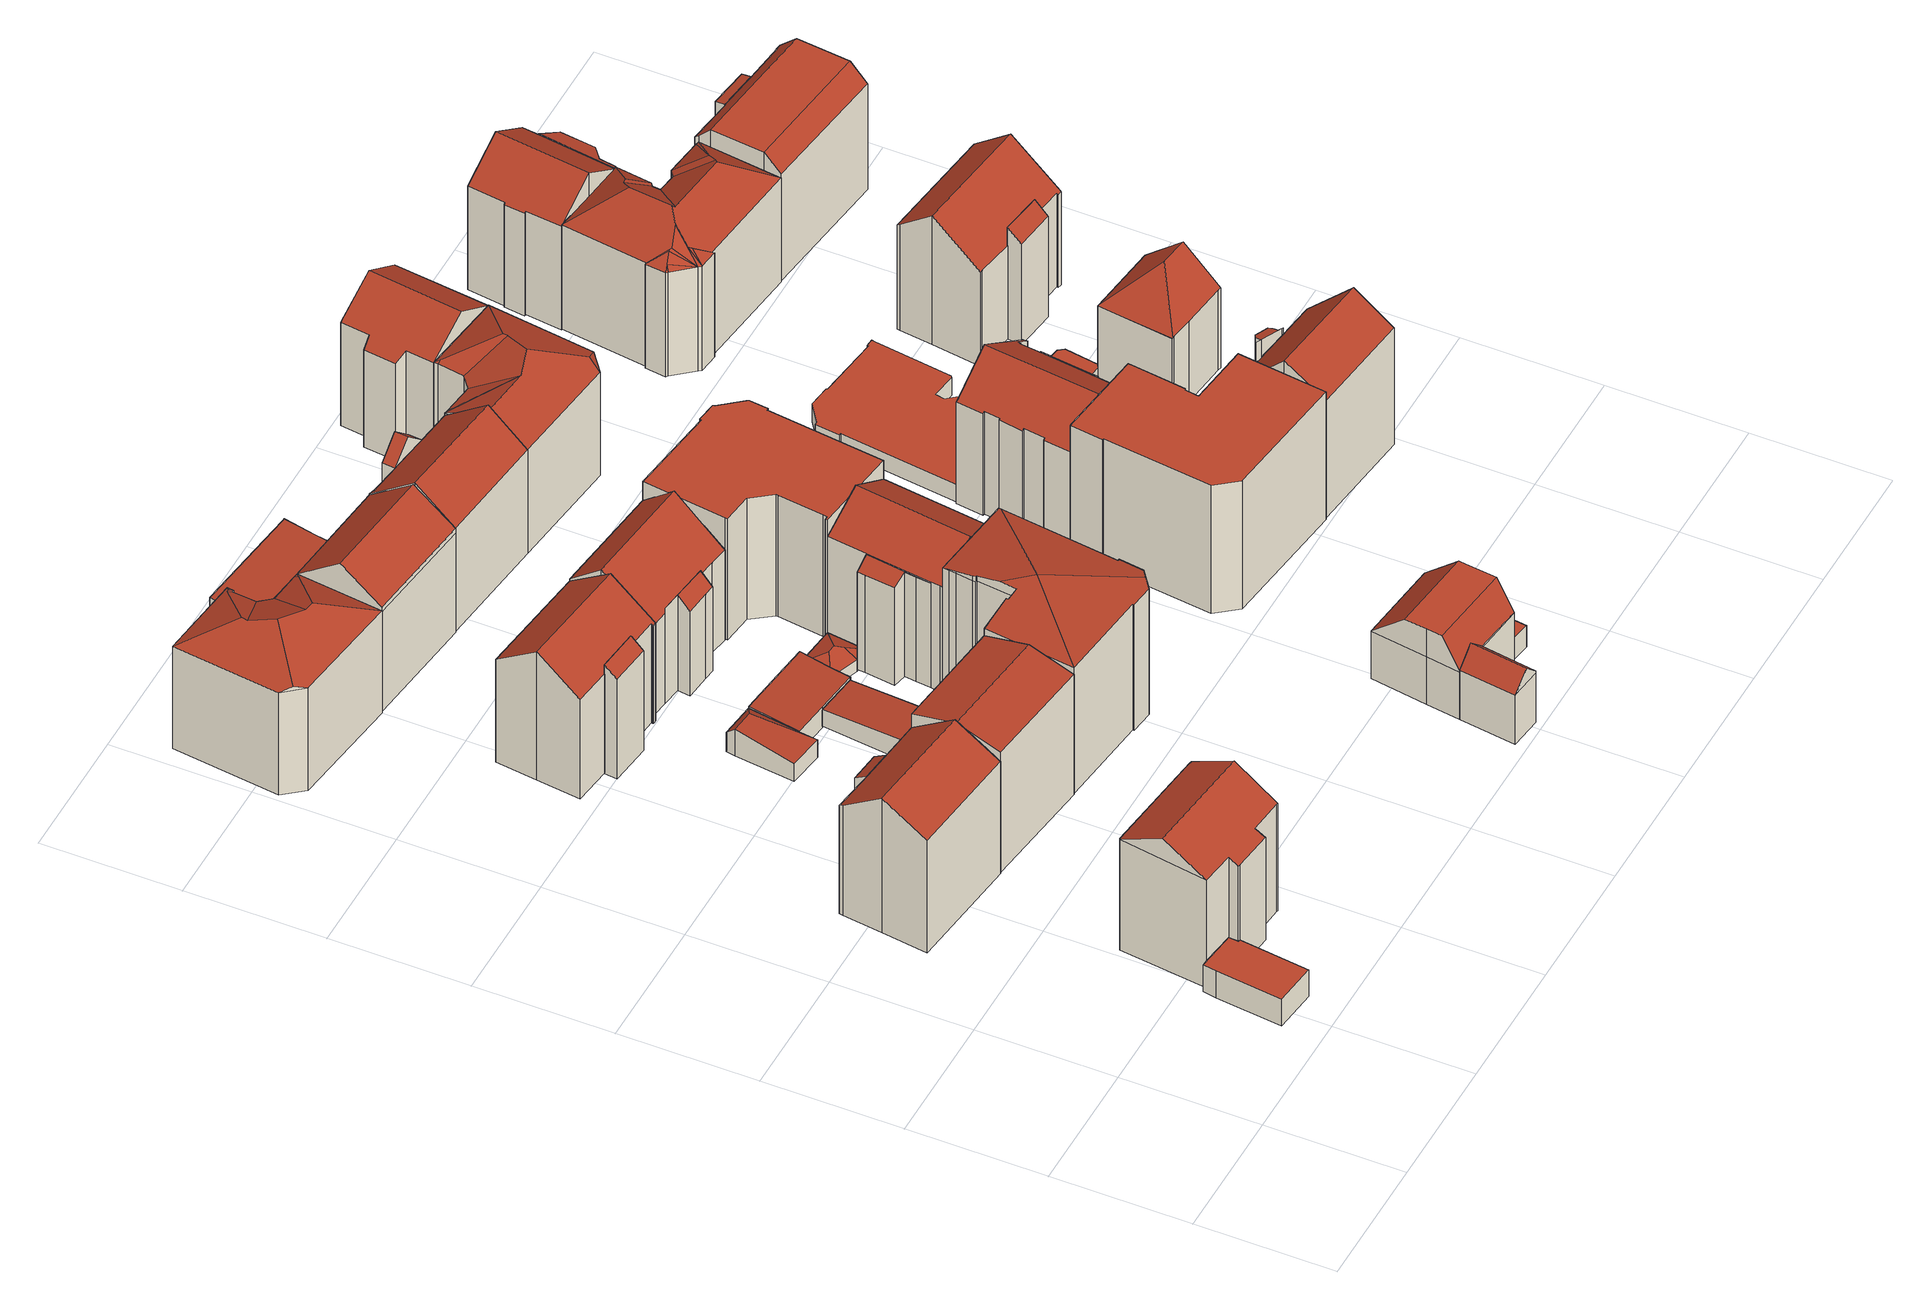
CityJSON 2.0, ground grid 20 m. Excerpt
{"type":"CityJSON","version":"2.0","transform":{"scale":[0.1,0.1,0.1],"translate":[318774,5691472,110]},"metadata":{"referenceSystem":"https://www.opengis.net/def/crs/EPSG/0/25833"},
"CityObjects":{
"building1":{"type":"Building","attributes":{"Dachtyp_tdc":"tdcPolyFlatRoof","Gemeindeschluessel":14713000,"Dachneigung":0,"QualitaetDacherkennung":67,"Geometrietyp2DReferenz":"3000","function":"31001_9998","roofType":"1000","measuredHeight":4.52},"geometry":[{"type":"MultiSurface","lod":"2","boundaries":[[[0,1,2,3]],[[1,4,5,2]],[[4,6,7,5]],[[6,8,9,7]],[[8,10,11,9]],[[10,12,13,11]],[[12,14,15,13]],[[14,0,3,15]],[[14,12,10,8,6,4,1,0]],[[3,2,5,7,9,11,13,15]]],"semantics":{"surfaces":[{"type":"WallSurface"},{"type":"RoofSurface"},{"type":"GroundSurface"}],"values":[0,0,0,0,0,0,0,0,1,2]}}]},
"building2":{"type":"Building","attributes":{"Dachtyp_tdc":"tdcFreeFormRoof","Gemeindeschluessel":14713000,"Dachneigung":31.01,"QualitaetDacherkennung":76,"Geometrietyp2DReferenz":"3000","function":"31001_9998","roofType":"5000","measuredHeight":22.32},"geometry":[{"type":"MultiSurface","lod":"2","boundaries":[[[16,17,18,19]],[[17,20,21,18]],[[20,22,23,21]],[[22,24,25,23]],[[24,26,27,25]],[[26,28,29,27]],[[28,30,31,29]],[[30,32,33,31]],[[32,34,35,33]],[[34,36,37,35]],[[36,38,39,37]],[[38,40,41,39]],[[40,42,43,41]],[[42,16,19,43]],[[44,30,28,26,24,22,20,45]],[[40,38,36,34,32,44,45,17,16,42]],[[20,17,45]],[[32,30,44]],[[19,18,21,23,25,27,29,31,33,35,37,39,41,43]]],"semantics":{"surfaces":[{"type":"WallSurface"},{"type":"RoofSurface"},{"type":"GroundSurface"}],"values":[0,0,0,0,0,0,0,0,0,0,0,0,0,0,1,1,0,0,2]}}]},
"building3":{"type":"Building","attributes":{"Gemeindeschluessel":14713000,"Geometrietyp2DReferenz":"3000","function":"31001_9998","roofType":"9999"},"children":["building3-1","building3-2"]},
"building3-1":{"type":"BuildingPart","attributes":{"Dachtyp_tdc":"tdcPolyFlatRoof","Dachneigung":33.95,"QualitaetDacherkennung":83,"Geometrietyp2DReferenz":"3000","roofType":"2100","measuredHeight":18.46},"parents":["building3"],"geometry":[{"type":"MultiSurface","lod":"2","boundaries":[[[46,47,48,49,50]],[[47,51,52,48]],[[51,53,54,52]],[[53,55,54]],[[53,51,47,46]],[[49,48,52,54]],[[50,55,53,46]],[[50,49,54,55]]],"semantics":{"surfaces":[{"type":"WallSurface"},{"type":"RoofSurface"},{"type":"GroundSurface"},{"type":"ClosureSurface"}],"values":[0,0,0,0,1,2,0,3]}}]},
"building3-2":{"type":"BuildingPart","attributes":{"Dachtyp_tdc":"tdcGableRoof","Dachneigung":35.58,"QualitaetDacherkennung":71,"Geometrietyp2DReferenz":"3000","roofType":"3100","measuredHeight":22.99},"parents":["building3"],"geometry":[{"type":"MultiSurface","lod":"2","boundaries":[[[56,57,58,59]],[[57,60,61,58]],[[60,62,63,61]],[[62,50,49,63]],[[55,64,65,54]],[[64,66,67,65]],[[66,68,69,67]],[[68,70,71,69]],[[70,56,59,71]],[[66,64,55,50,62,60,57,56]],[[56,70,68,66]],[[59,58,61,63,49,54,65,67,69,71]],[[55,54,49,50]]],"semantics":{"surfaces":[{"type":"WallSurface"},{"type":"RoofSurface"},{"type":"GroundSurface"},{"type":"ClosureSurface"}],"values":[0,0,0,0,0,0,0,0,0,1,1,2,3]}}]},
"building4":{"type":"Building","attributes":{"Dachtyp_tdc":"tdcGableRoof","Gemeindeschluessel":14713000,"Dachneigung":14.37,"QualitaetDacherkennung":45,"Geometrietyp2DReferenz":"3000","function":"31001_9998","roofType":"3100","measuredHeight":22.29},"geometry":[{"type":"MultiSurface","lod":"2","boundaries":[[[72,73,74,75]],[[73,76,77,74]],[[76,78,79,77]],[[78,80,81,79]],[[80,82,83,81]],[[82,84,85,83]],[[84,72,75,85]],[[80,78,76,73,72]],[[72,84,82,80]],[[75,74,77,79,81,83,85]]],"semantics":{"surfaces":[{"type":"WallSurface"},{"type":"RoofSurface"},{"type":"GroundSurface"}],"values":[0,0,0,0,0,0,0,1,1,2]}}]},
"building5":{"type":"Building","attributes":{"Dachtyp_tdc":"tdcFreeFormRoof","Gemeindeschluessel":14713000,"Dachneigung":27.22,"QualitaetDacherkennung":28,"Geometrietyp2DReferenz":"3000","function":"31001_9998","roofType":"5000","measuredHeight":21.49},"geometry":[{"type":"MultiSurface","lod":"2","boundaries":[[[86,87,88,89]],[[87,90,91,88]],[[90,92,93,91]],[[94,95,96,97,90,87]],[[98,94,87,86]],[[98,86,99]],[[95,94,98,99,100]],[[101,96,95,100,102]],[[103,104,101,102,105]],[[106,103,105,107]],[[106,107,108]],[[104,103,106,108,109]],[[97,96,101,104,109,92]],[[97,92,90]],[[93,110,111,112,113,114,115,116,89,88,91]],[[92,109,110,93]],[[109,108,111,110]],[[108,107,112,111]],[[107,105,113,112]],[[105,102,114,113]],[[102,100,115,114]],[[100,99,116,115]],[[99,86,89,116]]],"semantics":{"surfaces":[{"type":"WallSurface"},{"type":"RoofSurface"},{"type":"GroundSurface"}],"values":[0,0,0,1,1,1,1,1,1,1,1,1,1,0,2,0,0,0,0,0,0,0,0]}}]},
"building6":{"type":"Building","attributes":{"Gemeindeschluessel":14713000,"Geometrietyp2DReferenz":"3000","function":"31001_9998","roofType":"9999"},"children":["building6-1","building6-2"]},
"building6-1":{"type":"BuildingPart","attributes":{"Dachtyp_tdc":"tdcGableRoof","Dachneigung":37.52,"QualitaetDacherkennung":72,"Geometrietyp2DReferenz":"3000","roofType":"3100","measuredHeight":21.91},"parents":["building6"],"geometry":[{"type":"MultiSurface","lod":"2","boundaries":[[[117,118,119,120]],[[118,121,122,119]],[[121,123,124,122]],[[123,125,126,124]],[[127,128,129,130]],[[128,131,132,129]],[[131,133,134,132]],[[133,135,136,134]],[[135,137,138,136]],[[137,139,140,138]],[[139,141,142,140]],[[141,117,120,142]],[[137,135,133,131]],[[131,128,127,125,123,121,118,117,141,139,137]],[[120,119,122,124,126,130,129,132,134,136,138,140,142]],[[127,130,126,125]]],"semantics":{"surfaces":[{"type":"WallSurface"},{"type":"RoofSurface"},{"type":"GroundSurface"},{"type":"ClosureSurface"}],"values":[0,0,0,0,0,0,0,0,0,0,0,0,1,1,2,3]}}]},
"building6-2":{"type":"BuildingPart","attributes":{"Dachtyp_tdc":"tdcPolyFlatRoof","Dachneigung":37.53,"QualitaetDacherkennung":31,"Geometrietyp2DReferenz":"3000","roofType":"2100","measuredHeight":18.55},"parents":["building6"],"geometry":[{"type":"MultiSurface","lod":"2","boundaries":[[[143,144,130,145]],[[144,127,130]],[[146,147,124,126,125]],[[147,148,149,124]],[[148,143,145,149]],[[148,147,146,144,143]],[[145,130,126,124,149]],[[125,127,144,146]],[[125,126,130,127]]],"semantics":{"surfaces":[{"type":"WallSurface"},{"type":"RoofSurface"},{"type":"GroundSurface"},{"type":"ClosureSurface"}],"values":[0,0,0,0,0,1,2,0,3]}}]},
"building7":{"type":"Building","attributes":{"Dachtyp_tdc":"tdcHipAndGableRoof","Gemeindeschluessel":14713000,"Dachneigung":10.04,"QualitaetDacherkennung":20,"Geometrietyp2DReferenz":"3000","function":"31001_9998","roofType":"5000","measuredHeight":4.59},"geometry":[{"type":"MultiSurface","lod":"2","boundaries":[[[150,151,152,153]],[[151,154,155,152]],[[154,156,157,155]],[[156,158,159,157]],[[158,160,161,159]],[[160,150,153,161]],[[156,154,151,162]],[[151,150,160,162]],[[160,158,156,162]],[[153,152,155,157,159,161]]],"semantics":{"surfaces":[{"type":"WallSurface"},{"type":"RoofSurface"},{"type":"GroundSurface"}],"values":[0,0,0,0,0,0,1,1,1,2]}}]},
"building8":{"type":"Building","attributes":{"Dachtyp_tdc":"tdcPolyFlatRoof","Gemeindeschluessel":14713000,"Dachneigung":2.79,"QualitaetDacherkennung":67,"Geometrietyp2DReferenz":"3000","function":"31001_9998","roofType":"2100","measuredHeight":3.7},"geometry":[{"type":"MultiSurface","lod":"2","boundaries":[[[163,164,165,166]],[[164,167,168,165]],[[167,169,170,168]],[[169,171,172,170]],[[171,173,174,172]],[[173,175,176,174]],[[175,163,166,176]],[[175,173,171,169,167,164,163]],[[166,165,168,170,172,174,176]]],"semantics":{"surfaces":[{"type":"WallSurface"},{"type":"RoofSurface"},{"type":"GroundSurface"}],"values":[0,0,0,0,0,0,0,1,2]}}]},
"building9":{"type":"Building","attributes":{"Dachtyp_tdc":"tdcPolyFlatRoof","Gemeindeschluessel":14713000,"Dachneigung":4.3,"QualitaetDacherkennung":69,"Geometrietyp2DReferenz":"3000","function":"31001_9998","roofType":"2100","measuredHeight":4.08},"geometry":[{"type":"MultiSurface","lod":"2","boundaries":[[[177,178,179,180]],[[178,181,182,179]],[[181,183,184,182]],[[183,185,186,184]],[[185,187,188,186]],[[187,189,190,188]],[[189,191,192,190]],[[191,177,180,192]],[[191,189,187,185,183,181,178,177]],[[180,179,182,184,186,188,190,192]]],"semantics":{"surfaces":[{"type":"WallSurface"},{"type":"RoofSurface"},{"type":"GroundSurface"}],"values":[0,0,0,0,0,0,0,0,1,2]}}]},
"building10":{"type":"Building","attributes":{"Dachtyp_tdc":"tdcFreeFormRoof","Gemeindeschluessel":14713000,"Dachneigung":38.45,"QualitaetDacherkennung":68,"Geometrietyp2DReferenz":"3000","function":"31001_9998","roofType":"5000","measuredHeight":22.24},"geometry":[{"type":"MultiSurface","lod":"2","boundaries":[[[193,194,195,196]],[[194,197,198,195]],[[197,199,200,198]],[[199,201,202,200]],[[201,193,196,202]],[[203,204,205,206]],[[201,207,86,203,206]],[[197,86,207,199]],[[194,204,203,86,197]],[[199,207,201]],[[193,205,204,194]],[[201,206,205,193]],[[196,195,198,200,202]]],"semantics":{"surfaces":[{"type":"WallSurface"},{"type":"RoofSurface"},{"type":"GroundSurface"}],"values":[0,0,0,0,0,1,1,0,0,0,0,0,2]}}]},
"building11":{"type":"Building","attributes":{"Dachtyp_tdc":"tdcFreeFormRoof","Gemeindeschluessel":14713000,"Dachneigung":10.41,"QualitaetDacherkennung":20,"Geometrietyp2DReferenz":"3000","function":"31001_9998","roofType":"5000","measuredHeight":23.69},"geometry":[{"type":"MultiSurface","lod":"2","boundaries":[[[208,209,210,211]],[[209,212,213,210]],[[212,214,215,213]],[[214,216,217,215]],[[216,218,219,217]],[[218,220,221,219]],[[220,222,223,221]],[[222,224,225,223]],[[224,226,227,225]],[[226,228,229,227]],[[228,230,231,229]],[[230,232,233,231]],[[232,234,235,233]],[[234,236,237,235]],[[236,238,239,237]],[[238,240,241,239]],[[240,242,243,241]],[[242,208,211,243]],[[244,224,222,245,246,247,248,249,250,251]],[[244,251,252,230,228,226]],[[253,236,234,232,252,251]],[[250,254,255,256,240,238,253,251]],[[236,253,238]],[[240,256,242]],[[242,256,255,208]],[[208,255,254,209]],[[209,254,250,249,212]],[[230,252,232]],[[224,244,226]],[[214,248,247,216]],[[212,249,248,214]],[[216,247,246,218]],[[218,246,245,220]],[[220,245,222]],[[211,210,213,215,217,219,221,223,225,227,229,231,233,235,237,239,241,243]]],"semantics":{"surfaces":[{"type":"WallSurface"},{"type":"RoofSurface"},{"type":"GroundSurface"}],"values":[0,0,0,0,0,0,0,0,0,0,0,0,0,0,0,0,0,0,1,1,1,1,0,0,0,0,0,0,0,0,0,0,0,0,2]}}]},
"building12":{"type":"Building","attributes":{"Gemeindeschluessel":14713000,"Geometrietyp2DReferenz":"3000","function":"31001_9998","roofType":"9999"},"children":["building12-1","building12-2"]},
"building12-1":{"type":"BuildingPart","attributes":{"Dachtyp_tdc":"tdcPolyFlatRoof","Dachneigung":45.31,"QualitaetDacherkennung":41,"Geometrietyp2DReferenz":"3000","roofType":"2100","measuredHeight":16.33},"parents":["building12"],"geometry":[{"type":"MultiSurface","lod":"2","boundaries":[[[257,258,259,260,261]],[[258,262,263,259]],[[262,264,265,263]],[[264,266,267,265]],[[266,268,269,267]],[[268,270,269]],[[266,264,262,258,257,268]],[[260,259,263,265,267,269]],[[261,270,268,257]],[[261,260,269,270]]],"semantics":{"surfaces":[{"type":"WallSurface"},{"type":"RoofSurface"},{"type":"GroundSurface"},{"type":"ClosureSurface"}],"values":[0,0,0,0,0,0,1,2,0,3]}}]},
"building12-2":{"type":"BuildingPart","attributes":{"Dachtyp_tdc":"tdcGableRoof","Dachneigung":39.33,"QualitaetDacherkennung":57,"Geometrietyp2DReferenz":"3000","roofType":"3100","measuredHeight":21.6},"parents":["building12"],"geometry":[{"type":"MultiSurface","lod":"2","boundaries":[[[271,261,260,272]],[[270,273,274,269]],[[273,275,276,274]],[[275,277,278,276]],[[277,279,280,278]],[[279,281,282,280]],[[281,283,284,282]],[[283,285,286,284]],[[285,287,288,286]],[[287,289,290,288]],[[289,271,272,290]],[[285,283,281,279]],[[279,277,275,273,270,261,271,289,287,285]],[[272,260,269,274,276,278,280,282,284,286,288,290]],[[269,260,261,270]]],"semantics":{"surfaces":[{"type":"WallSurface"},{"type":"RoofSurface"},{"type":"GroundSurface"},{"type":"ClosureSurface"}],"values":[0,0,0,0,0,0,0,0,0,0,0,1,1,2,3]}}]},
"building13":{"type":"Building","attributes":{"Dachtyp_tdc":"tdcPolyFlatRoof","Gemeindeschluessel":14713000,"Dachneigung":4.87,"QualitaetDacherkennung":63,"Geometrietyp2DReferenz":"3000","function":"31001_9998","roofType":"2100","measuredHeight":6.7},"geometry":[{"type":"MultiSurface","lod":"2","boundaries":[[[291,292,293,294]],[[292,295,296,293]],[[295,297,298,296]],[[297,299,300,298]],[[299,301,302,300]],[[301,303,304,302]],[[303,305,306,304]],[[305,291,294,306]],[[305,303,301,299,297,295,292,291]],[[294,293,296,298,300,302,304,306]]],"semantics":{"surfaces":[{"type":"WallSurface"},{"type":"RoofSurface"},{"type":"GroundSurface"}],"values":[0,0,0,0,0,0,0,0,1,2]}}]},
"building14":{"type":"Building","attributes":{"Dachtyp_tdc":"tdcFreeFormRoof","Gemeindeschluessel":14713000,"Dachneigung":25.25,"QualitaetDacherkennung":16,"Geometrietyp2DReferenz":"3000","function":"31001_9998","roofType":"5000","measuredHeight":3.36},"geometry":[{"type":"MultiSurface","lod":"2","boundaries":[[[307,308,309,310]],[[308,311,312,309]],[[311,313,188,312]],[[313,314,186,188]],[[314,307,310,186]],[[315,314,313]],[[316,317,315,313,311]],[[316,311,308]],[[317,316,308,307]],[[315,317,307,314]],[[310,309,312,188,186]]],"semantics":{"surfaces":[{"type":"WallSurface"},{"type":"RoofSurface"},{"type":"GroundSurface"}],"values":[0,0,0,0,0,1,1,1,1,1,2]}}]},
"building15":{"type":"Building","attributes":{"Dachtyp_tdc":"tdcPolyFlatRoof","Gemeindeschluessel":14713000,"Dachneigung":7.79,"QualitaetDacherkennung":46,"Geometrietyp2DReferenz":"3000","function":"31001_9998","roofType":"2100","measuredHeight":2.95},"geometry":[{"type":"MultiSurface","lod":"2","boundaries":[[[318,319,320,321]],[[319,322,323,320]],[[322,324,325,323]],[[324,318,321,325]],[[324,322,319,318]],[[321,320,323,325]]],"semantics":{"surfaces":[{"type":"WallSurface"},{"type":"RoofSurface"},{"type":"GroundSurface"}],"values":[0,0,0,0,1,2]}}]},
"building16":{"type":"Building","attributes":{"Gemeindeschluessel":14713000,"Geometrietyp2DReferenz":"3000","function":"31001_9998","roofType":"9999"},"children":["building16-1","building16-2"]},
"building16-1":{"type":"BuildingPart","attributes":{"Dachtyp_tdc":"tdcPolyFlatRoof","Dachneigung":28.89,"QualitaetDacherkennung":61,"Geometrietyp2DReferenz":"3000","roofType":"2100","measuredHeight":17.9},"parents":["building16"],"geometry":[{"type":"MultiSurface","lod":"2","boundaries":[[[326,327,328,329]],[[327,330,331,328]],[[330,332,333,331]],[[332,334,335,333]],[[334,336,337,335]],[[336,338,339,337]],[[336,334,332,330,327,326,338]],[[339,329,328,331,333,335,337]],[[326,329,339,338]]],"semantics":{"surfaces":[{"type":"WallSurface"},{"type":"RoofSurface"},{"type":"GroundSurface"},{"type":"ClosureSurface"}],"values":[0,0,0,0,0,0,1,2,3]}}]},
"building16-2":{"type":"BuildingPart","attributes":{"Dachtyp_tdc":"tdcGableRoof","Dachneigung":31.66,"QualitaetDacherkennung":72,"Geometrietyp2DReferenz":"3000","roofType":"3100","measuredHeight":21.71},"parents":["building16"],"geometry":[{"type":"MultiSurface","lod":"2","boundaries":[[[340,326,329]],[[341,339,338]],[[341,342,343,339]],[[342,344,345,343]],[[344,346,347,345]],[[346,348,225,347]],[[348,349,350,225]],[[349,351,223,350]],[[351,352,353,223]],[[352,340,329,353]],[[349,348,346,344]],[[344,342,341,340,352,351,349]],[[329,339,343,345,347,225,350,223,353]],[[338,326,340,341]],[[338,339,329,326]]],"semantics":{"surfaces":[{"type":"WallSurface"},{"type":"RoofSurface"},{"type":"GroundSurface"},{"type":"ClosureSurface"}],"values":[0,0,0,0,0,0,0,0,0,0,1,1,2,0,3]}}]},
"building17":{"type":"Building","attributes":{"Gemeindeschluessel":14713000,"Geometrietyp2DReferenz":"3000","function":"31001_9998","roofType":"9999"},"children":["building17-1","building17-2"]},
"building17-1":{"type":"BuildingPart","attributes":{"Dachtyp_tdc":"tdcGableRoof","Dachneigung":38.09,"QualitaetDacherkennung":71,"Geometrietyp2DReferenz":"3000","roofType":"3100","measuredHeight":22.33},"parents":["building17"],"geometry":[{"type":"MultiSurface","lod":"2","boundaries":[[[354,355,356,357]],[[355,358,359,356]],[[358,360,361,359]],[[360,362,363,361]],[[364,365,366]],[[364,367,368,365]],[[367,369,370,368]],[[369,371,372,370]],[[371,205,373,372]],[[205,354,357,373]],[[369,367,364,366,374,362,360,358,355,354]],[[354,205,371,369]],[[357,356,359,361,363,365,368,370,372,373]],[[365,363,362,374,366]]],"semantics":{"surfaces":[{"type":"WallSurface"},{"type":"RoofSurface"},{"type":"GroundSurface"},{"type":"ClosureSurface"}],"values":[0,0,0,0,0,0,0,0,0,0,1,1,2,3]}}]},
"building17-2":{"type":"BuildingPart","attributes":{"Dachtyp_tdc":"tdcGableRoof","Dachneigung":44.09,"QualitaetDacherkennung":27,"Geometrietyp2DReferenz":"3000","roofType":"3100","measuredHeight":20.32},"parents":["building17"],"geometry":[{"type":"MultiSurface","lod":"2","boundaries":[[[375,376,363,362]],[[375,377,378,376]],[[377,366,365,378]],[[377,375,379]],[[362,374,366,380]],[[375,362,380,379]],[[366,377,379,380]],[[363,376,378,365]],[[363,365,366,374,362]]],"semantics":{"surfaces":[{"type":"WallSurface"},{"type":"RoofSurface"},{"type":"GroundSurface"},{"type":"ClosureSurface"}],"values":[0,0,0,0,0,1,1,2,3]}}]},
"building18":{"type":"Building","attributes":{"Gemeindeschluessel":14713000,"Geometrietyp2DReferenz":"3000","function":"31001_9998","roofType":"9999"},"children":["building18-1","building18-2"]},
"building18-1":{"type":"BuildingPart","attributes":{"Dachtyp_tdc":"tdcGableRoof","Dachneigung":45.04,"QualitaetDacherkennung":71,"Geometrietyp2DReferenz":"3000","roofType":"3100","measuredHeight":11.01},"parents":["building18"],"geometry":[{"type":"MultiSurface","lod":"2","boundaries":[[[381,382,383,384]],[[382,385,386,387,383]],[[381,384,388,389,390]],[[391,392,393,394]],[[392,385,382,393]],[[381,394,393,382]],[[385,392,391,390]],[[390,391,394,381]],[[384,383,387,388]],[[389,388,387,386]],[[390,389,386,385]]],"semantics":{"surfaces":[{"type":"WallSurface"},{"type":"RoofSurface"},{"type":"GroundSurface"},{"type":"ClosureSurface"}],"values":[0,0,0,1,1,0,0,0,2,3,3]}}]},
"building18-2":{"type":"BuildingPart","attributes":{"Dachtyp_tdc":"tdcCutGableRoof","Dachneigung":42.35,"QualitaetDacherkennung":61,"Geometrietyp2DReferenz":"3000","roofType":"9999","measuredHeight":12.84},"parents":["building18"],"geometry":[{"type":"MultiSurface","lod":"2","boundaries":[[[386,395,396,387]],[[395,397,398,396]],[[397,399,400,398]],[[399,401,402,400]],[[401,403,404,402]],[[403,389,388,404]],[[390,405,406,407,385]],[[408,409,410,399]],[[406,411,410,409,412,407]],[[386,385,407,412,395]],[[395,412,409,408,397]],[[399,410,411,401]],[[401,411,406,405,403]],[[397,408,399]],[[403,405,390,389]],[[388,387,396,398,400,402,404]],[[387,388,389,386]],[[389,390,385,386]]],"semantics":{"surfaces":[{"type":"WallSurface"},{"type":"RoofSurface"},{"type":"GroundSurface"},{"type":"ClosureSurface"}],"values":[0,0,0,0,0,0,1,1,1,0,0,0,0,0,0,2,3,3]}}]},
"building19":{"type":"Building","attributes":{"Dachtyp_tdc":"tdcPolyFlatRoof","Gemeindeschluessel":14713000,"Dachneigung":0,"QualitaetDacherkennung":44,"Geometrietyp2DReferenz":"3000","function":"31001_9998","roofType":"1000","measuredHeight":20.78},"geometry":[{"type":"MultiSurface","lod":"2","boundaries":[[[413,414,415,416]],[[414,417,418,415]],[[417,419,420,418]],[[419,421,422,420]],[[421,423,424,422]],[[423,425,426,424]],[[425,427,428,426]],[[427,429,430,428]],[[429,431,432,430]],[[431,433,434,432]],[[433,435,436,434]],[[435,437,438,436]],[[437,439,440,438]],[[439,441,442,440]],[[441,443,444,442]],[[443,445,446,444]],[[445,447,448,446]],[[447,449,450,448]],[[449,413,416,450]],[[449,447,445,443,441,439,437,435,433,431,429,427,425,423,421,419,417,414,413]],[[416,415,418,420,422,424,426,428,430,432,434,436,438,440,442,444,446,448,450]]],"semantics":{"surfaces":[{"type":"WallSurface"},{"type":"RoofSurface"},{"type":"GroundSurface"}],"values":[0,0,0,0,0,0,0,0,0,0,0,0,0,0,0,0,0,0,0,1,2]}}]},
"building20":{"type":"Building","attributes":{"Dachtyp_tdc":"tdcPolyFlatRoof","Gemeindeschluessel":14713000,"Dachneigung":0,"QualitaetDacherkennung":59,"Geometrietyp2DReferenz":"3000","function":"31001_9998","roofType":"1000","measuredHeight":3.71},"geometry":[{"type":"MultiSurface","lod":"2","boundaries":[[[451,452,453,454]],[[452,455,456,453]],[[455,457,458,456]],[[457,451,454,458]],[[457,455,452,451]],[[454,453,456,458]]],"semantics":{"surfaces":[{"type":"WallSurface"},{"type":"RoofSurface"},{"type":"GroundSurface"}],"values":[0,0,0,0,1,2]}}]},
"building21":{"type":"Building","attributes":{"Dachtyp_tdc":"tdcFreeFormRoof","Gemeindeschluessel":14713000,"Dachneigung":27.34,"QualitaetDacherkennung":24,"Geometrietyp2DReferenz":"3000","function":"31001_9998","roofType":"5000","measuredHeight":21.7},"geometry":[{"type":"MultiSurface","lod":"2","boundaries":[[[459,460,461,462]],[[460,463,464,461]],[[463,465,466,464]],[[465,467,468,466]],[[467,469,470,468]],[[469,371,372,470]],[[371,471,368,372]],[[472,469,467]],[[473,474,475,472,467,465]],[[476,473,465,463]],[[476,463,460]],[[474,473,476,460,459]],[[477,475,474,459,478]],[[479,477,478]],[[471,477,479]],[[477,471,480]],[[472,475,477,480,371,469]],[[371,480,471]],[[368,481,482,462,461,464,466,468,470,372]],[[471,479,481,368]],[[479,478,482,481]],[[478,459,462,482]]],"semantics":{"surfaces":[{"type":"WallSurface"},{"type":"RoofSurface"},{"type":"GroundSurface"}],"values":[0,0,0,0,0,0,0,1,1,1,1,1,1,1,1,1,1,0,2,0,0,0]}}]},
"building22":{"type":"Building","attributes":{"Dachtyp_tdc":"tdcPolyFlatRoof","Gemeindeschluessel":14713000,"Dachneigung":0,"QualitaetDacherkennung":63,"Geometrietyp2DReferenz":"3000","function":"31001_9998","roofType":"1000","measuredHeight":21.92},"geometry":[{"type":"MultiSurface","lod":"2","boundaries":[[[483,484,485,486]],[[484,487,488,485]],[[487,489,490,488]],[[489,491,492,490]],[[491,493,494,492]],[[493,495,496,494]],[[495,497,498,496]],[[497,499,500,498]],[[499,501,502,500]],[[501,503,504,502]],[[503,505,506,504]],[[505,507,508,506]],[[507,483,486,508]],[[507,505,503,501,499,497,495,493,491,489,487,484,483]],[[486,485,488,490,492,494,496,498,500,502,504,506,508]]],"semantics":{"surfaces":[{"type":"WallSurface"},{"type":"RoofSurface"},{"type":"GroundSurface"}],"values":[0,0,0,0,0,0,0,0,0,0,0,0,0,1,2]}}]},
"building23":{"type":"Building","attributes":{"Gemeindeschluessel":14713000,"Geometrietyp2DReferenz":"3000","function":"31001_9998","roofType":"9999"},"children":["building23-1","building23-2"]},
"building23-1":{"type":"BuildingPart","attributes":{"Dachtyp_tdc":"tdcGableRoof","Dachneigung":35,"QualitaetDacherkennung":73,"Geometrietyp2DReferenz":"3000","roofType":"3100","measuredHeight":22.09},"parents":["building23"],"geometry":[{"type":"MultiSurface","lod":"2","boundaries":[[[509,510,511,512]],[[510,513,514,511]],[[513,515,516,514]],[[515,517,518,516]],[[517,519,520,518]],[[519,521,522,520]],[[521,523,524,522]],[[523,525,526,524]],[[525,527,528,526]],[[527,529,530,528]],[[529,531,532,530]],[[531,533,534,532]],[[533,535,536,534]],[[535,537,538,536]],[[537,539,540,538]],[[539,541,542,540]],[[541,543,544,542]],[[545,546,496,547]],[[546,548,549,496]],[[548,550,494,549]],[[550,551,492,494]],[[551,509,512,492]],[[548,546,545,543,541,539,537,535,533,531,529]],[[529,527,525,523,521,519,517,515,513,510,509,551,550,548]],[[512,511,514,516,518,520,522,524,526,528,530,532,534,536,538,540,542,544,547,496,549,494,492]],[[545,547,544,543]]],"semantics":{"surfaces":[{"type":"WallSurface"},{"type":"RoofSurface"},{"type":"GroundSurface"},{"type":"ClosureSurface"}],"values":[0,0,0,0,0,0,0,0,0,0,0,0,0,0,0,0,0,0,0,0,0,0,1,1,2,3]}}]},
"building23-2":{"type":"BuildingPart","attributes":{"Dachtyp_tdc":"tdcPolyFlatRoof","Dachneigung":0,"QualitaetDacherkennung":60,"Geometrietyp2DReferenz":"3000","roofType":"1000","measuredHeight":17.42},"parents":["building23"],"geometry":[{"type":"MultiSurface","lod":"2","boundaries":[[[552,544,543]],[[552,553,554,544]],[[553,555,556,554]],[[555,557,558,556]],[[557,559,560,558]],[[559,561,562,560]],[[561,563,564,562]],[[563,565,545,547,564]],[[565,563,561,559,557,555,553,552]],[[544,554,556,558,560,562,564,547]],[[543,545,565,552]],[[543,544,547,545]]],"semantics":{"surfaces":[{"type":"WallSurface"},{"type":"RoofSurface"},{"type":"GroundSurface"},{"type":"ClosureSurface"}],"values":[0,0,0,0,0,0,0,0,1,2,0,3]}}]},
"building24":{"type":"Building","attributes":{"Dachtyp_tdc":"tdcFreeFormRoof","Gemeindeschluessel":14713000,"Dachneigung":30.24,"QualitaetDacherkennung":73,"Geometrietyp2DReferenz":"3000","function":"31001_9998","roofType":"5000","measuredHeight":21.42},"geometry":[{"type":"MultiSurface","lod":"2","boundaries":[[[566,567,464,466]],[[567,568,569,464]],[[568,570,571,569]],[[570,572,573,571]],[[572,574,575,573]],[[574,576,577,575]],[[576,578,579,577]],[[578,566,466,579]],[[580,581,576,574,572,570,568,567]],[[566,578,581,580]],[[567,566,580]],[[578,576,581]],[[466,464,569,571,573,575,577,579]]],"semantics":{"surfaces":[{"type":"WallSurface"},{"type":"RoofSurface"},{"type":"GroundSurface"}],"values":[0,0,0,0,0,0,0,0,1,1,0,0,2]}}]},
"building25":{"type":"Building","attributes":{"Dachtyp_tdc":"tdcPolyFlatRoof","Gemeindeschluessel":14713000,"Dachneigung":0,"QualitaetDacherkennung":0,"Geometrietyp2DReferenz":"3000","BezugspunktDach":"2000","function":"31001_9998","measuredHeight":3},"geometry":[{"type":"MultiSurface","lod":"2","boundaries":[[[582,583,584,585,586,587,588,589,590,591,592,593,594,595,596,597,598,599]],[[599,598,600,601]],[[598,597,602,600]],[[597,596,603,602]],[[596,595,604,603]],[[595,594,605,604]],[[594,593,606,605]],[[593,592,607,606]],[[592,591,608,607]],[[591,590,609,608]],[[590,589,610,609]],[[589,588,611,610]],[[588,587,612,611]],[[587,586,613,612]],[[586,585,614,613]],[[585,584,532,614]],[[584,583,528,532]],[[583,582,615,528]],[[582,599,601,615]],[[601,600,602,603,604,605,606,607,608,609,610,611,612,613,614,532,528,615]]],"semantics":{"surfaces":[{"type":"RoofSurface"},{"type":"WallSurface"},{"type":"GroundSurface"}],"values":[0,1,1,1,1,1,1,1,1,1,1,1,1,1,1,1,1,1,1,2]}}]},
"building26":{"type":"Building","attributes":{"Gemeindeschluessel":14713000,"Geometrietyp2DReferenz":"3000","function":"31001_9998","roofType":"9999"},"children":["building26-1","building26-2"]},
"building26-1":{"type":"BuildingPart","attributes":{"Dachtyp_tdc":"tdcGableRoof","Dachneigung":46.08,"QualitaetDacherkennung":70,"Geometrietyp2DReferenz":"3000","roofType":"3100","measuredHeight":23.81},"parents":["building26"],"geometry":[{"type":"MultiSurface","lod":"2","boundaries":[[[616,617,618,619]],[[617,620,621,618]],[[620,622,623,621]],[[622,624,625,623]],[[624,626,627,625]],[[626,628,629,627]],[[628,630,631,629]],[[630,632,633,631]],[[632,634,635,633]],[[628,626,624,622]],[[622,620,617,616,634,632,630,628]],[[635,619,618,621,623,625,627,629,631,633]],[[619,635,634,616]]],"semantics":{"surfaces":[{"type":"WallSurface"},{"type":"RoofSurface"},{"type":"GroundSurface"},{"type":"ClosureSurface"}],"values":[0,0,0,0,0,0,0,0,0,1,1,2,3]}}]},
"building26-2":{"type":"BuildingPart","attributes":{"Dachtyp_tdc":"tdcPolyFlatRoof","Dachneigung":20.79,"QualitaetDacherkennung":24,"Geometrietyp2DReferenz":"3000","roofType":"2100","measuredHeight":20.2},"parents":["building26"],"geometry":[{"type":"MultiSurface","lod":"2","boundaries":[[[636,637,638,635]],[[637,639,640,638]],[[639,641,642,640]],[[641,643,644,642]],[[643,645,646,644]],[[645,647,648,646]],[[647,649,616,619,648]],[[636,635,634]],[[649,647,645,643,641,639,637,636]],[[638,640,642,644,646,648,619,635]],[[634,616,649,636]],[[634,635,619,616]]],"semantics":{"surfaces":[{"type":"WallSurface"},{"type":"RoofSurface"},{"type":"GroundSurface"},{"type":"ClosureSurface"}],"values":[0,0,0,0,0,0,0,0,1,2,0,3]}}]},
"building27":{"type":"Building","attributes":{"Dachtyp_tdc":"tdcFreeFormRoof","Gemeindeschluessel":14713000,"Dachneigung":42.48,"QualitaetDacherkennung":59,"Geometrietyp2DReferenz":"3000","function":"31001_9998","roofType":"5000","measuredHeight":18.82},"geometry":[{"type":"MultiSurface","lod":"2","boundaries":[[[650,651,652,653]],[[651,654,655,652]],[[654,656,657,655]],[[656,658,659,657]],[[658,660,661,659]],[[660,662,663,661]],[[662,650,653,663]],[[664,651,665]],[[658,656,666,664,665,650,662,660]],[[664,666,654,651]],[[651,650,665]],[[656,654,666]],[[653,652,655,657,659,661,663]]],"semantics":{"surfaces":[{"type":"WallSurface"},{"type":"RoofSurface"},{"type":"GroundSurface"}],"values":[0,0,0,0,0,0,0,1,1,1,0,0,2]}}]},
"building28":{"type":"Building","attributes":{"Dachtyp_tdc":"tdcFreeFormRoof","Gemeindeschluessel":14713000,"Dachneigung":38.06,"QualitaetDacherkennung":45,"Geometrietyp2DReferenz":"3000","function":"31001_9998","roofType":"5000","measuredHeight":22.58},"geometry":[{"type":"MultiSurface","lod":"2","boundaries":[[[667,668,669,670]],[[668,671,672,669]],[[671,673,674,672]],[[673,675,676,674]],[[675,677,678,676]],[[677,679,680,678]],[[679,681,682,680]],[[681,683,684,682]],[[683,685,686,684]],[[685,687,688,686]],[[687,689,690,688]],[[689,691,692,690]],[[691,693,694,692]],[[693,695,696,694]],[[695,697,698,696]],[[697,699,700,698]],[[699,701,702,700]],[[701,667,670,702]],[[699,703,701]],[[703,699,697]],[[704,703,697,695]],[[705,706,704,695,693]],[[707,708,709,705,693,691]],[[710,707,691,689]],[[710,689,687]],[[708,707,710,687,685]],[[711,712,709,708,685,683]],[[713,711,683,681]],[[714,713,681,679]],[[714,679,677]],[[715,675,673]],[[712,675,715]],[[711,675,712]],[[713,675,711]],[[714,675,713]],[[675,714,677]],[[716,715,673]],[[716,673,671]],[[715,716,671,668]],[[706,705,709,712,715,668,667]],[[703,704,706,667,701]],[[670,669,672,674,676,678,680,682,684,686,688,690,692,694,696,698,700,702]]],"semantics":{"surfaces":[{"type":"WallSurface"},{"type":"RoofSurface"},{"type":"GroundSurface"}],"values":[0,0,0,0,0,0,0,0,0,0,0,0,0,0,0,0,0,0,1,1,1,1,1,1,1,1,1,1,1,1,1,1,1,1,1,1,1,1,1,1,1,2]}}]},
"building29":{"type":"Building","attributes":{"Gemeindeschluessel":14713000,"Geometrietyp2DReferenz":"3000","function":"31001_9998","roofType":"9999"},"children":["building29-1","building29-2"]},
"building29-1":{"type":"BuildingPart","attributes":{"Dachtyp_tdc":"tdcGableRoof","Dachneigung":33.98,"QualitaetDacherkennung":88,"Geometrietyp2DReferenz":"3000","roofType":"3100","measuredHeight":22.01},"parents":["building29"],"geometry":[{"type":"MultiSurface","lod":"2","boundaries":[[[717,718,719,720]],[[718,721,722,719]],[[721,723,724,722]],[[723,725,726,724]],[[725,727,728,726]],[[727,729,730,728]],[[731,732,733,734]],[[732,735,736,733]],[[735,737,738,736]],[[737,717,720,738]],[[732,731,729,727,725]],[[725,723,721,718,717,737,735,732]],[[720,719,722,724,726,728,730,734,733,736,738]],[[734,730,729,731]]],"semantics":{"surfaces":[{"type":"WallSurface"},{"type":"RoofSurface"},{"type":"GroundSurface"},{"type":"ClosureSurface"}],"values":[0,0,0,0,0,0,0,0,0,0,1,1,2,3]}}]},
"building29-2":{"type":"BuildingPart","attributes":{"Dachtyp_tdc":"tdcPolyFlatRoof","Dachneigung":10.34,"QualitaetDacherkennung":56,"Geometrietyp2DReferenz":"3000","roofType":"2100","measuredHeight":18.11},"parents":["building29"],"geometry":[{"type":"MultiSurface","lod":"2","boundaries":[[[739,740,741,742]],[[740,743,731,734,741]],[[744,745,746,730,729]],[[745,747,748,746]],[[747,739,742,748]],[[747,745,744,743,740,739]],[[742,741,734,730,746,748]],[[729,731,743,744]],[[729,730,734,731]]],"semantics":{"surfaces":[{"type":"WallSurface"},{"type":"RoofSurface"},{"type":"GroundSurface"},{"type":"ClosureSurface"}],"values":[0,0,0,0,0,1,2,0,3]}}]},
"building30":{"type":"Building","attributes":{"Gemeindeschluessel":14713000,"Geometrietyp2DReferenz":"3000","function":"31001_9998","roofType":"9999"},"children":["building30-1","building30-2"]},
"building30-1":{"type":"BuildingPart","attributes":{"Dachtyp_tdc":"tdcPolyFlatRoof","Dachneigung":42.83,"QualitaetDacherkennung":29,"Geometrietyp2DReferenz":"3000","roofType":"2100","measuredHeight":19.11},"parents":["building30"],"geometry":[{"type":"MultiSurface","lod":"2","boundaries":[[[749,750,751,752,753]],[[750,754,755,751]],[[754,756,757,758,755]],[[759,756,754,750,749]],[[752,751,755,758,760]],[[761,757,756,759]],[[761,760,758,757]],[[753,761,759,749]],[[753,752,760,761]]],"semantics":{"surfaces":[{"type":"WallSurface"},{"type":"RoofSurface"},{"type":"GroundSurface"},{"type":"ClosureSurface"}],"values":[0,0,0,1,2,0,3,0,3]}}]},
"building30-2":{"type":"BuildingPart","attributes":{"Dachtyp_tdc":"tdcGableRoof","Dachneigung":39.77,"QualitaetDacherkennung":57,"Geometrietyp2DReferenz":"3000","roofType":"3100","measuredHeight":22.11},"parents":["building30"],"geometry":[{"type":"MultiSurface","lod":"2","boundaries":[[[762,763,764,765]],[[763,766,767,764]],[[766,753,752,767]],[[757,768,769,758]],[[768,770,771,769]],[[770,772,773,771]],[[772,774,775,773]],[[774,776,777,775]],[[776,778,779,777]],[[778,780,781,779]],[[780,782,783,781]],[[782,784,785,783]],[[784,762,765,785]],[[780,778,776,774,772]],[[772,770,768,757,761,753,766,763,762,784,782,780]],[[765,764,767,752,760,758,769,771,773,775,777,779,781,783,785]],[[760,752,753,761]],[[757,758,760,761]]],"semantics":{"surfaces":[{"type":"WallSurface"},{"type":"RoofSurface"},{"type":"GroundSurface"},{"type":"ClosureSurface"}],"values":[0,0,0,0,0,0,0,0,0,0,0,0,0,1,1,2,3,3]}}]},
"building31":{"type":"Building","attributes":{"Gemeindeschluessel":14713000,"Geometrietyp2DReferenz":"3000","function":"31001_9998","roofType":"9999"},"children":["building31-1","building31-2"]},
"building31-1":{"type":"BuildingPart","attributes":{"Dachtyp_tdc":"tdcCutGableRoof","Dachneigung":1.7,"QualitaetDacherkennung":73,"Geometrietyp2DReferenz":"3000","roofType":"9999","measuredHeight":20.67},"parents":["building31"],"geometry":[{"type":"MultiSurface","lod":"2","boundaries":[[[786,787,788,789]],[[787,790,791,788]],[[790,792,793,791]],[[794,795,796,797]],[[795,798,799,796]],[[798,800,801,799]],[[800,802,803,801]],[[802,804,805,803]],[[804,806,807,805]],[[806,808,809,807]],[[808,810,811,809]],[[810,812,813,811]],[[812,814,815,813]],[[814,786,789,815]],[[804,802,800,798,795,794,792,790,787,786,814]],[[812,810,808,806]],[[814,812,806,804]],[[789,788,791,793,797,796,799,801,803,805,807,809,811,813,815]],[[794,797,793,792]]],"semantics":{"surfaces":[{"type":"WallSurface"},{"type":"RoofSurface"},{"type":"GroundSurface"},{"type":"ClosureSurface"}],"values":[0,0,0,0,0,0,0,0,0,0,0,0,0,0,1,1,1,2,3]}}]},
"building31-2":{"type":"BuildingPart","attributes":{"Dachtyp_tdc":"tdcPolyFlatRoof","Dachneigung":11.13,"QualitaetDacherkennung":39,"Geometrietyp2DReferenz":"3000","roofType":"2100","measuredHeight":18.26},"parents":["building31"],"geometry":[{"type":"MultiSurface","lod":"2","boundaries":[[[816,817,797,818]],[[817,794,797]],[[819,820,821,793,792]],[[820,816,818,821]],[[820,819,817,816]],[[818,797,793,821]],[[792,794,817,819]],[[792,793,797,794]]],"semantics":{"surfaces":[{"type":"WallSurface"},{"type":"RoofSurface"},{"type":"GroundSurface"},{"type":"ClosureSurface"}],"values":[0,0,0,0,1,2,0,3]}}]}
},
"vertices":[
[244,164,55],[243,150,55],[243,150,9],[244,164,9],[246,149,55],[246,149,9],[234,48,55],[234,48,9],[171,55,55],[171,55,9],[182,151,55],[182,151,9],[185,171,55],[185,171,9],[194,170,55],[194,170,9],
[244,164,192],[194,170,192],[194,170,8],[244,164,8],[209,298,198],[209,298,8],[211,298,197],[211,298,8],[211,299,197],[211,299,8],[374,280,197],[374,280,8],[374,279,198],[374,279,8],[376,279,198],[376,279,8],[359,151,192],[359,151,8],[357,152,192],[357,152,8],[306,157,192],[306,157,8],[305,142,183],[305,142,8],[246,149,183],[246,149,8],[243,150,183],[243,150,8],[368,216,231],[202,235,231],
[181,635,192],[183,653,180],[183,653,7],[181,635,7],[181,635,191],[229,648,180],[229,648,7],[227,630,192],[227,630,7],[227,630,191],
[110,580,237],[117,637,196],[117,637,7],[110,580,7],[118,643,192],[118,643,7],[165,637,192],[165,637,7],[287,624,191],[287,624,7],[279,560,237],[279,560,7],[271,493,199],[271,493,7],[101,513,199],[101,513,7],
[279,558,232],[287,624,214],[287,624,9],[279,558,9],[388,612,214],[388,612,9],[455,604,214],[455,604,9],[447,538,232],[447,538,9],[439,472,215],[439,472,9],[271,493,215],[271,493,9],
[216,1441,181],[201,1316,181],[201,1316,6],[216,1441,6],[34,1338,181],[34,1338,6],[10,1368,181],[10,1368,6],[146,1386,213],[131,1388,213],[93,1409,221],[22,1353,188],[209,1436,184],[210,1442,181],[163,1447,181],[82,1445,213],[148,1465,181],[147,1505,183],[83,1454,213],[151,1500,181],[150,1504,183],[154,1499,181],[155,1509,181],[29,1524,181],[29,1524,6],[155,1509,6],[154,1499,6],[151,1500,6],[148,1465,6],[163,1447,6],[210,1442,6],
[328,1001,177],[327,1002,177],[327,1002,9],[328,1001,9],[327,1004,179],[327,1004,9],[281,1009,179],[281,1009,9],[281,1010,179],[281,1010,9],[219,1017,179],[164,1024,179],[164,1024,9],[219,1017,9],[172,1088,228],[172,1088,9],[179,1148,185],[179,1148,9],[348,1127,185],[348,1127,9],[341,1067,228],[341,1067,9],[333,1003,179],[333,1003,9],[333,1001,177],[333,1001,9],
[217,998,180],[219,1017,195],[217,998,9],[281,1010,195],[281,1009,195],[278,991,180],[278,991,9],
[319,896,44],[371,890,44],[371,890,11],[319,896,11],[362,815,41],[362,815,11],[359,789,41],[359,789,11],[307,796,41],[307,796,11],[317,883,56],[317,883,11],[351,879,56],
[396,642,47],[395,642,47],[395,642,10],[396,642,10],[414,809,38],[414,809,10],[478,801,38],[478,801,10],[468,712,43],[468,712,10],[458,633,47],[458,633,10],[414,639,47],[414,639,10],
[414,809,42],[362,815,42],[362,815,7],[414,809,7],[371,890,47],[371,890,7],[438,882,47],[438,882,7],[489,876,47],[489,876,7],[482,830,44],[482,830,7],[479,801,42],[479,801,7],[478,801,42],[478,801,7],
[370,1296,179],[201,1316,179],[201,1316,9],[370,1296,9],[216,1441,179],[216,1441,9],[349,1427,179],[349,1427,9],[386,1423,179],[386,1423,9],[208,1378,231],[201,1316,187],[370,1296,187],[378,1358,231],[349,1427,180],
[505,595,226],[523,592,226],[523,592,11],[505,595,11],[529,650,226],[529,650,11],[527,651,226],[527,651,11],[527,655,226],[527,655,11],[530,679,226],[530,679,11],[531,689,226],[531,689,11],[532,699,226],[532,699,11],[661,683,226],[661,683,11],[639,507,226],[639,507,11],[642,507,226],[642,507,11],[637,471,226],[637,471,11],[609,450,226],[609,450,11],[575,454,226],[575,454,11],[575,456,226],[575,456,11],[439,472,226],[439,472,11],[455,604,226],[455,604,11],[506,598,226],[506,598,11],[660,680,226],[531,689,228],[530,679,230],[527,655,234],[527,651,235],[529,650,235],[526,617,241],[551,577,248],[624,462,228],[440,472,226],[523,592,241],[505,595,237],[506,598,237],
[446,993,174],[444,975,155],[444,975,11],[446,993,11],[446,993,165],[428,977,155],[428,977,11],[391,981,155],[391,981,11],[393,999,174],[393,999,11],[365,1003,174],[365,1003,11],[365,1003,165],
[446,994,165],[446,994,11],[340,1006,165],[340,1006,11],[338,1003,163],[338,1003,11],[333,1003,162],[333,1003,11],[343,1081,227],[343,1081,11],[348,1127,188],[348,1127,11],[517,1107,188],[517,1107,11],[512,1061,227],[512,1061,11],[502,986,165],[502,986,11],[474,990,165],[474,990,11],
[394,1484,69],[353,1489,69],[353,1489,7],[394,1484,7],[224,1505,69],[224,1505,7],[229,1550,72],[229,1550,7],[232,1570,74],[232,1570,7],[398,1549,74],[398,1549,7],[402,1549,74],[402,1549,7],[396,1503,70],[396,1503,7],
[554,869,27],[547,812,27],[547,812,7],[554,869,7],[525,814,27],[525,814,7],[482,830,27],[489,876,27],[511,847,39],[530,834,36],[523,845,40],
[386,1423,40],[349,1427,35],[349,1427,10],[386,1423,10],[353,1489,34],[353,1489,10],[394,1484,40],[394,1484,10],
[535,717,189],[537,738,189],[537,738,11],[535,717,11],[539,755,189],[539,755,11],[519,759,178],[519,759,11],[524,802,178],[524,802,11],[525,814,178],[525,814,11],[547,812,190],[547,812,11],
[535,717,192],[547,812,192],[554,869,192],[554,869,11],[619,861,228],[619,861,11],[682,853,188],[682,853,11],[661,683,188],[597,691,228],[597,691,11],[532,699,192],[533,703,192],[533,703,11],
[377,1356,235],[386,1423,181],[386,1423,11],[377,1356,11],[392,1422,181],[392,1422,11],[392,1419,184],[392,1419,11],[439,1413,184],[439,1413,11],[500,1405,185],[500,1405,11],[500,1405,184],[553,1399,184],[553,1399,11],[545,1335,235],[545,1335,11],[537,1276,188],[537,1276,11],[370,1296,11],[464,1410,184],
[441,1432,184],[441,1432,11],[502,1425,184],[502,1425,11],[471,1429,214],[469,1409,214],
[804,8,96],[757,14,96],[757,14,12],[804,8,12],[768,96,96],[768,96,93],[768,96,12],[816,90,12],[816,90,93],[816,90,96],[816,90,101],[794,93,122],[783,10,122],[804,8,101],
[775,145,93],[775,145,12],[787,228,93],[787,228,12],[912,214,93],[912,214,12],[904,154,93],[904,154,12],[894,81,93],[894,81,12],[894,81,95],[898,107,141],[772,122,141],[787,228,94],[780,178,140],[905,163,140],[904,154,140],[775,145,141],
[702,1024,220],[682,853,220],[682,853,12],[702,1024,12],[554,869,220],[554,869,12],[554,872,220],[554,872,12],[559,872,220],[559,872,12],[560,878,220],[560,878,12],[568,944,220],[568,944,12],[568,947,220],[568,947,12],[546,977,220],[546,977,12],[502,982,220],[502,982,12],[502,986,220],[502,986,12],[517,1107,220],[517,1107,12],[650,1090,220],[650,1090,12],[651,1093,220],[651,1093,12],[680,1089,220],[680,1089,12],[681,1086,220],[681,1086,12],[706,1055,220],[706,1055,12],[708,1052,220],[708,1052,12],[705,1024,220],[705,1024,12],
[912,214,51],[938,210,51],[938,210,14],[912,214,14],[921,77,51],[921,77,14],[894,81,51],[894,81,14],
[624,1407,188],[630,1445,188],[630,1445,11],[624,1407,11],[630,1451,188],[630,1451,11],[754,1435,188],[754,1435,11],[734,1280,188],[734,1280,11],[704,1256,188],[704,1256,11],[553,1399,188],[713,1275,199],[684,1381,221],[683,1374,221],[664,1339,228],[635,1445,191],[625,1328,220],[606,1392,188],[558,1398,188],[545,1337,220],[558,1398,11],[606,1392,11],
[831,428,232],[807,459,232],[807,459,13],[831,428,13],[825,617,232],[825,617,13],[823,617,232],[823,617,13],[829,665,232],[829,665,13],[831,665,232],[831,665,13],[962,649,232],[962,649,13],[962,644,232],[962,644,13],[952,565,232],[952,565,13],[950,564,232],[950,564,13],[947,544,232],[947,544,13],[1038,533,232],[1038,533,13],[1023,404,232],[1023,404,13],
[833,704,187],[836,704,189],[836,704,13],[833,704,13],[840,735,189],[840,735,13],[837,735,187],[837,735,13],[842,770,188],[842,770,13],[844,770,189],[844,770,13],[847,793,189],[847,793,13],[844,793,187],[844,793,13],[849,833,187],[849,833,13],[852,832,189],[852,832,13],[914,825,234],[914,825,13],[1002,814,172],[1002,814,13],[1005,814,169],[1005,814,13],[1005,809,169],[1005,809,13],[985,812,183],[985,812,13],[985,809,183],[985,809,13],[981,809,185],[981,809,13],[978,778,185],[978,778,13],[968,693,185],[962,649,185],[968,693,13],[894,657,234],[894,657,13],[831,665,189],[829,665,187],
[978,778,187],[976,762,187],[976,762,13],[989,760,187],[989,760,13],[995,752,187],[995,752,13],[988,704,187],[988,704,13],[981,700,187],[981,700,13],[969,701,187],[969,701,13],[968,693,187],
[754,1435,187],[630,1451,187],[635,1492,187],[635,1492,11],[618,1498,177],[618,1498,11],[623,1545,177],[623,1545,11],[641,1546,187],[641,1546,11],[646,1588,187],[646,1588,11],[770,1573,187],[770,1573,11],[694,1443,225],[711,1580,225],
[873,1004,43],[852,832,43],[1002,814,43],[1010,885,43],[986,915,43],[988,928,43],[1024,923,43],[1027,925,43],[1042,1039,43],[1043,1043,43],[1032,1044,43],[1032,1042,43],[938,1054,43],[938,1056,43],[906,1060,43],[878,1040,43],[874,1040,43],[870,1004,43],[874,1040,13],[870,1004,13],[878,1040,13],[906,1060,13],[938,1056,13],[938,1054,13],[1032,1042,13],[1032,1044,13],[1043,1043,13],[1042,1039,13],[1027,925,13],[1024,923,13],[988,928,13],[986,915,13],[1010,885,13],[873,1004,13],
[1141,520,183],[1191,514,183],[1191,514,16],[1141,520,16],[1196,513,183],[1196,513,16],[1188,445,254],[1188,445,16],[1180,385,216],[1180,385,16],[1023,404,216],[1023,404,16],[1030,465,254],[1030,465,16],[1038,533,183],[1038,533,16],[1042,532,183],[1042,532,16],[1080,528,183],[1080,528,16],
[1080,528,218],[1090,526,214],[1090,526,16],[1091,534,214],[1091,534,16],[1098,538,211],[1098,538,16],[1127,535,200],[1127,535,16],[1131,530,198],[1131,530,16],[1131,522,198],[1131,522,16],[1141,520,194],
[1102,655,153],[1116,765,153],[1116,765,16],[1102,655,16],[1225,752,153],[1225,752,16],[1212,641,153],[1212,641,16],[1207,642,153],[1207,642,16],[1140,650,153],[1140,650,16],[1107,655,153],[1107,655,16],[1176,702,204],[1103,655,153],[1219,696,204],
[1119,1205,190],[960,1224,190],[960,1224,12],[1119,1205,12],[960,1221,190],[960,1221,12],[931,1224,190],[931,1224,12],[928,1228,190],[928,1228,12],[903,1258,190],[903,1258,12],[901,1260,190],[901,1260,12],[904,1290,190],[904,1290,12],[907,1290,190],[907,1290,12],[923,1415,190],[923,1415,12],[1048,1400,190],[1048,1400,12],[1041,1348,190],[1041,1348,12],[1036,1344,190],[1036,1344,12],[1035,1332,190],[1035,1332,12],[1063,1328,190],[1063,1328,12],[1072,1335,190],[1072,1335,12],[1129,1328,190],[1129,1328,12],[1134,1327,190],[1134,1327,12],[1084,1288,225],[1075,1275,230],[971,1281,235],[1068,1269,235],[996,1364,222],[976,1347,237],[969,1285,238],[1005,1366,220],[928,1265,208],[952,1272,226],[923,1267,206],[910,1263,196],[939,1248,207],[941,1243,205],
[926,1468,186],[930,1498,185],[930,1498,10],[926,1468,10],[932,1498,187],[932,1498,10],[939,1553,187],[939,1553,10],[1003,1545,230],[1003,1545,10],[1063,1537,189],[1063,1537,10],[1060,1513,189],[1060,1513,10],[1045,1400,189],[985,1407,230],[985,1407,10],[1045,1400,10],[923,1415,188],[923,1415,10],[929,1468,187],[929,1468,10],
[1052,1425,191],[1048,1400,191],[1048,1400,10],[1052,1425,10],[1045,1400,191],[1060,1513,191],[1078,1492,187],[1078,1492,10],[1072,1440,187],[1072,1440,10],
[1205,895,207],[1202,875,189],[1202,875,16],[1205,895,16],[1205,895,176],[1142,883,188],[1142,883,16],[1144,903,207],[1144,903,176],[1144,903,16],[1144,904,207],[1144,904,16],[1144,904,176],
[1256,887,175],[1256,889,177],[1256,889,16],[1256,887,16],[1205,896,177],[1205,896,16],[1089,912,177],[1089,912,16],[1085,912,177],[1085,912,16],[1094,984,237],[1094,984,16],[1100,1031,198],[1100,1031,16],[1101,1036,194],[1101,1036,16],[1278,1014,192],[1278,1014,16],[1271,960,237],[1271,960,16],[1263,887,176],[1263,887,16],[1262,886,175],[1262,886,16],
[1134,1327,200],[1134,1332,196],[1134,1332,14],[1134,1327,14],[1202,1323,196],[1202,1323,14],[1203,1324,196],[1203,1324,14],[1263,1316,196],[1325,1309,196],[1325,1309,14],[1263,1316,14],[1325,1311,194],[1325,1311,14],[1332,1310,194],[1332,1310,14],[1332,1309,195],[1332,1309,14],[1329,1285,219],[1329,1285,14],[1319,1206,221],[1319,1206,14],[1316,1180,195],[1316,1180,14],[1119,1205,196],[1119,1205,14],[1122,1230,221],[1122,1230,14],[1132,1309,219],[1132,1309,14],
[1265,1330,194],[1263,1316,197],[1265,1330,14],[1203,1324,197],[1205,1338,194],[1205,1338,14]
]}
